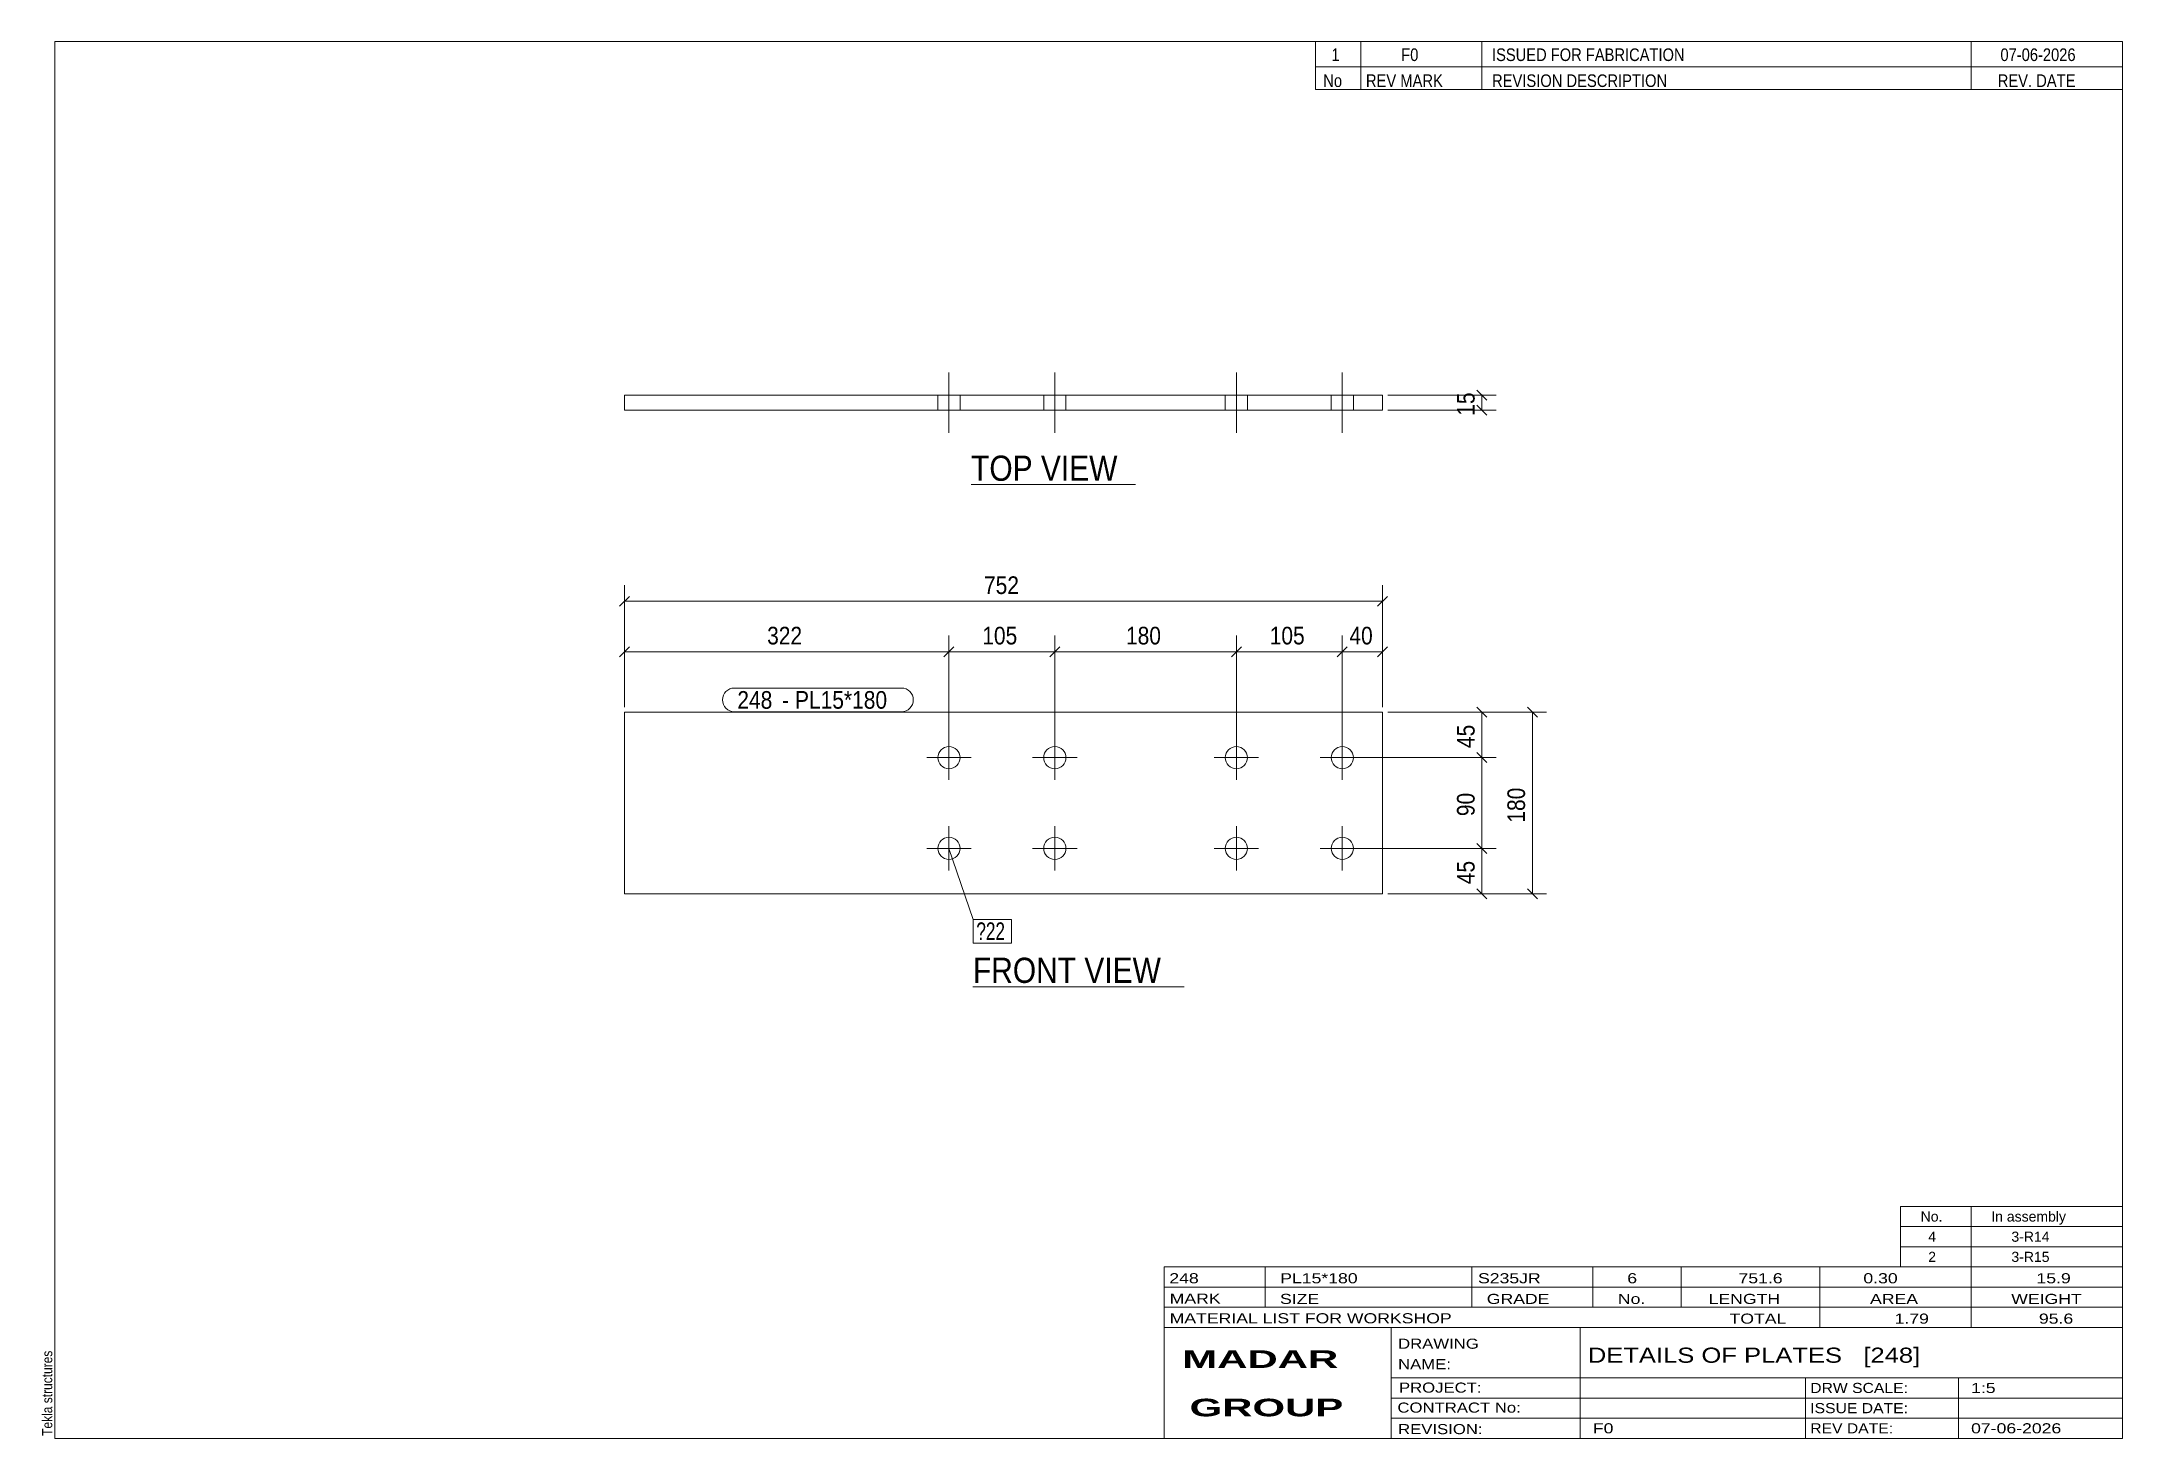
# Model space of a CAD drawing. Header units: millimetres. Extents: x 2 to 415, y 5 to 282.
import ezdxf

# ---------------------------------------------------------------- set-up
doc = ezdxf.new("R2010")
doc.units = ezdxf.units.MM
doc.linetypes.add('XKITLINE00', pattern=[0])
for name, color, linetype, lineweight in [('Bolt', 3, 'Continuous', 0), ('BoltMark', 7, 'Continuous', 0), ('Dimensions', 7, 'Continuous', 0), ('DrawingSheet', 5, 'Continuous', 0), ('OtherObjectType', 7, 'Continuous', 0), ('Part', 2, 'Continuous', 0), ('PartMark', 7, 'Continuous', 0)]:
    doc.layers.add(name, color=color, linetype=linetype, lineweight=lineweight)
doc.styles.add('ARIAL', font='ARIAL.TTF')
doc.styles.add('ARIAL_BOLD', font='ARIALBD.TTF')
doc.styles.add('ARIAL_NARROW', font='ARIALN.TTF')

# ---------------------------------------------------------------- blocks, each defined once
blk = doc.blocks.new('*A1')
at = {"layer": 'Bolt', "color": 3, "linetype": 'XKITLINE00', "lineweight": 0}
for p, q in [((182.31, 144.4), (182.31, 135.6)), ((203.31, 144.4), (203.31, 135.6)), ((239.31, 144.4), (239.31, 135.6)), ((260.31, 144.4), (260.31, 135.6)), ((177.91, 140), (186.71, 140)), ((198.91, 140), (207.71, 140)), ((234.91, 140), (243.71, 140)), ((255.91, 140), (264.71, 140)), ((182.31, 126.4), (182.31, 117.6)), ((203.31, 126.4), (203.31, 117.6)), ((239.31, 126.4), (239.31, 117.6)), ((260.31, 126.4), (260.31, 117.6)), ((177.91, 122), (186.71, 122)), ((198.91, 122), (207.71, 122)), ((234.91, 122), (243.71, 122)), ((255.91, 122), (264.71, 122))]:
    blk.add_line(p, q, dxfattribs=at)
for centre in [(182.31, 140), (203.31, 140), (239.31, 140), (260.31, 140), (182.31, 122), (203.31, 122), (239.31, 122), (260.31, 122)]:
    blk.add_circle(centre, 2.2, dxfattribs=at)
blk = doc.blocks.new('*A2')
at = {"layer": 'Part', "color": 2, "linetype": 'XKITLINE00', "lineweight": 0}
for p, q in [((118, 113), (118, 149)), ((118, 149), (268.31, 149)), ((268.31, 149), (268.31, 113)), ((268.31, 113), (118, 113))]:
    blk.add_line(p, q, dxfattribs=at)
blk = doc.blocks.new('*A3')
at = {"layer": 'Bolt', "color": 3, "linetype": 'XKITLINE00', "lineweight": 0}
for p, q in [((182.31, 216.4), (182.31, 204.4)), ((182.31, 216.4), (182.31, 204.4)), ((203.31, 216.4), (203.31, 204.4)), ((203.31, 216.4), (203.31, 204.4)), ((239.31, 216.4), (239.31, 204.4)), ((239.31, 216.4), (239.31, 204.4)), ((260.31, 216.4), (260.31, 204.4)), ((260.31, 216.4), (260.31, 204.4)), ((180.11, 211.9), (180.11, 208.9)), ((180.11, 211.9), (180.11, 208.9)), ((184.51, 211.9), (184.51, 208.9)), ((184.51, 211.9), (184.51, 208.9)), ((201.11, 211.9), (201.11, 208.9)), ((201.11, 211.9), (201.11, 208.9)), ((205.51, 211.9), (205.51, 208.9)), ((205.51, 211.9), (205.51, 208.9)), ((237.11, 211.9), (237.11, 208.9)), ((237.11, 211.9), (237.11, 208.9)), ((241.51, 211.9), (241.51, 208.9)), ((241.51, 211.9), (241.51, 208.9)), ((258.11, 211.9), (258.11, 208.9)), ((258.11, 211.9), (258.11, 208.9)), ((262.51, 211.9), (262.51, 208.9)), ((262.51, 211.9), (262.51, 208.9))]:
    blk.add_line(p, q, dxfattribs=at)
blk = doc.blocks.new('*A4')
at = {"layer": 'Part', "color": 2, "linetype": 'XKITLINE00', "lineweight": 0}
for p, q in [((118, 208.9), (118, 211.9)), ((268.31, 211.9), (118, 211.9)), ((268.31, 208.9), (268.31, 211.9)), ((268.31, 208.9), (118, 208.9))]:
    blk.add_line(p, q, dxfattribs=at)
blk = doc.blocks.new('*A5')
at = {"layer": 'DrawingSheet', "color": 5, "linetype": 'XKITLINE00', "lineweight": 0}
for p, q in [((415, 282), (5, 282)), ((5, 282), (5, 5)), ((415, 5), (415, 282)), ((5, 5), (415, 5))]:
    blk.add_line(p, q, dxfattribs=at)
at = {"layer": 'DrawingSheet', "color": 5, "style": 'ARIAL', "width": 0.85}
blk.add_text('Tekla structures', height=2, rotation=90, dxfattribs=at).set_placement((4.5, 5.5))
blk = doc.blocks.new('*A6')
at = {"layer": 'OtherObjectType', "color": 7, "linetype": 'XKITLINE00', "lineweight": 0}
for p, q in [((371, 51), (415, 51)), ((371, 47), (371, 51)), ((385, 47), (385, 51)), ((415, 47), (415, 51)), ((371, 47), (415, 47)), ((371, 43), (371, 47)), ((385, 43), (385, 47)), ((415, 43), (415, 47)), ((371, 43), (415, 43)), ((371, 39), (371, 43)), ((385, 39), (385, 43)), ((415, 39), (415, 43)), ((371, 39), (415, 39))]:
    blk.add_line(p, q, dxfattribs=at)
at = {"layer": 'OtherObjectType', "color": 7, "style": 'ARIAL_NARROW', "width": 1.211571}
for s, p in [('No.', (375, 48)), ('In assembly', (389, 48)), ('4', (376.5, 44)), ('3-R14', (392.99, 44)), ('2', (376.5, 40)), ('3-R15', (392.99, 40))]:
    blk.add_text(s, height=2, dxfattribs=at).set_placement(p)
blk = doc.blocks.new('*A7')
at = {"layer": 'OtherObjectType', "color": 7, "linetype": 'XKITLINE00', "lineweight": 0}
for p, q in [((255, 282), (415, 282)), ((415, 282), (255, 282)), ((255, 282), (255, 277)), ((264, 282), (264, 277)), ((288, 282), (288, 277)), ((385, 282), (385, 277)), ((415, 282), (415, 277)), ((255, 277), (415, 277)), ((255, 277), (255, 272.5)), ((255, 277), (415, 277)), ((264, 277), (264, 272.5)), ((288, 277), (288, 272.5)), ((385, 277), (385, 272.5)), ((415, 277), (415, 272.5)), ((415, 272.5), (255, 272.5))]:
    blk.add_line(p, q, dxfattribs=at)
at = {"layer": 'OtherObjectType', "color": 7, "style": 'ARIAL_NARROW'}
for s, width, p in [('1', 1.017001, (258.16, 278.15)), ('F0', 1.017001, (272, 278.15)), ('ISSUED FOR FABRICATION', 1.017001, (290, 278.15)), ('07-06-2026', 1.017001, (390.82, 278.15)), ('No', 1.02, (256.54, 273)), ('REV MARK', 1.02, (265, 273)), ('REVISION DESCRIPTION', 1.02, (290, 273)), ('REV. DATE', 1.02, (390.28, 273))]:
    blk.add_text(s, height=2.5, dxfattribs=dict(at, width=width)).set_placement(p)
blk = doc.blocks.new('*A8')
at = {"layer": 'OtherObjectType', "color": 7, "linetype": 'XKITLINE00', "lineweight": 0}
for p, q in [((225, 39), (415, 39)), ((225, 39), (225, 35)), ((225, 39), (415, 39)), ((245, 35), (245, 39)), ((286, 35), (286, 39)), ((310, 35), (310, 39)), ((327.5, 35), (327.5, 39)), ((355, 35), (355, 39)), ((385, 35), (385, 39)), ((415, 35), (415, 39)), ((225, 35), (415, 35)), ((225, 35), (225, 5)), ((225, 35), (415, 35)), ((245, 31), (245, 35)), ((286, 31), (286, 35)), ((310, 31), (310, 35)), ((327.5, 31), (327.5, 35)), ((355, 31), (355, 35)), ((385, 31), (385, 35)), ((415, 31), (415, 35)), ((225, 31), (415, 31)), ((355, 27), (355, 31)), ((385, 27), (385, 31)), ((415, 27), (415, 31)), ((225, 27), (415, 27)), ((270, 21), (270, 27)), ((307.5, 17), (307.5, 27)), ((415, 21), (415, 27)), ((270, 21), (270, 5)), ((415, 17), (415, 21)), ((270, 17), (415, 17)), ((307.5, 5), (307.5, 17)), ((352.16, 13), (352.16, 17)), ((382.5, 5), (382.5, 17)), ((415, 13), (415, 17)), ((270, 13), (415, 13)), ((352.16, 5), (352.16, 13)), ((415, 9), (415, 13)), ((270, 9), (415, 9)), ((415, 5), (415, 9)), ((225, 5), (415, 5)), ((262.5, 5), (415, 5))]:
    blk.add_line(p, q, dxfattribs=at)
at = {"layer": 'OtherObjectType', "color": 7, "style": 'ARIAL_NARROW'}
for s, height, width, p in [('248', 2, 1.525501, (226.01, 35.76)), ('PL15*180', 2, 1.525501, (248, 35.76)), ('S235JR', 2, 1.525501, (287.22, 35.76)), ('6', 2, 1.525501, (316.82, 35.76)), ('751.6', 2, 1.525501, (338.88, 35.76)), ('0.30', 2, 1.525501, (363.64, 35.76)), ('15.9', 2, 1.525501, (397.96, 35.76)), ('MARK', 2, 1.525501, (226.08, 31.73)), ('SIZE', 2, 1.525501, (247.96, 31.66)), ('GRADE', 2, 1.525501, (288.96, 31.66)), ('No.', 2, 1.525501, (314.96, 31.66)), ('LENGTH', 2, 1.525501, (332.96, 31.66)), ('AREA', 2, 1.525501, (364.96, 31.66)), ('WEIGHT', 2, 1.525501, (392.96, 31.66)), ('MATERIAL LIST FOR WORKSHOP', 2, 1.525501, (226.08, 27.82)), ('TOTAL', 2, 1.525501, (337.1, 27.75)), ('1.79', 2, 1.525501, (369.83, 27.75)), ('95.6', 2, 1.525501, (398.45, 27.75)), ('DRAWING', 2, 1.445, (271.38, 22.78)), ('NAME:', 2, 1.445, (271.38, 18.72)), ('DETAILS OF PLATES   [248]', 3, 1.474651, (309, 20)), ('PROJECT:', 2, 1.445, (271.55, 14.07)), ('DRW SCALE:', 2, 1.36, (353.1, 14)), ('1:5', 2, 1.525501, (385, 14)), ('CONTRACT No:', 2, 1.445, (271.25, 10.11)), ('ISSUE DATE:', 2, 1.36, (353.1, 10)), ('REVISION:', 2, 1.445, (271.38, 5.84)), ('F0', 2, 1.525501, (310, 6)), ('REV DATE:', 2, 1.36, (353.1, 6)), ('07-06-2026', 2, 1.525501, (385, 6))]:
    blk.add_text(s, height=height, dxfattribs=dict(at, width=width)).set_placement(p)
at = {"layer": 'OtherObjectType', "color": 1, "style": 'ARIAL_BOLD', "width": 1.7}
for s, p in [('MADAR ', (228.58, 18.97)), ('GROUP', (230.03, 9.37))]:
    blk.add_text(s, height=3.5, dxfattribs=at).set_placement(p)
blk = doc.blocks.new('*A9')
at = {"layer": 'Dimensions', "color": 7, "linetype": 'XKITLINE00', "lineweight": 0}
for p, q in [((118, 150), (118, 174.2)), ((268.31, 150), (268.31, 174.2)), ((118.99, 171.99), (117.01, 170.01)), ((118, 171), (268.31, 171)), ((269.3, 171.99), (267.32, 170.01))]:
    blk.add_line(p, q, dxfattribs=at)
at = {"layer": 'Dimensions', "color": 3}
for p in [(118, 171), (268.31, 171)]:
    blk.add_point(p, dxfattribs=at)
at = {"layer": 'Dimensions', "color": 3, "style": 'ARIAL', "width": 0.85}
blk.add_text('752', height=3.5, dxfattribs=at).set_placement((189.26, 172.45))
blk = doc.blocks.new('*A10')
at = {"layer": 'Dimensions', "color": 7, "linetype": 'XKITLINE00', "lineweight": 0}
for p, q in [((118.99, 161.99), (117.01, 160.01)), ((118, 150), (118, 164.2)), ((118, 161), (182.31, 161)), ((183.3, 161.99), (181.32, 160.01)), ((182.31, 141), (182.31, 164.2))]:
    blk.add_line(p, q, dxfattribs=at)
at = {"layer": 'Dimensions', "color": 3}
for p in [(118, 161), (182.31, 161)]:
    blk.add_point(p, dxfattribs=at)
at = {"layer": 'Dimensions', "color": 3, "style": 'ARIAL', "width": 0.85}
blk.add_text('322', height=3.5, dxfattribs=at).set_placement((146.26, 162.45))
blk = doc.blocks.new('*A11')
at = {"layer": 'Dimensions', "color": 7, "linetype": 'XKITLINE00', "lineweight": 0}
for p, q in [((183.3, 161.99), (181.32, 160.01)), ((182.31, 141), (182.31, 164.2)), ((182.31, 161), (203.31, 161)), ((204.3, 161.99), (202.32, 160.01)), ((203.31, 141), (203.31, 164.2))]:
    blk.add_line(p, q, dxfattribs=at)
at = {"layer": 'Dimensions', "color": 3}
for p in [(182.31, 161), (203.31, 161)]:
    blk.add_point(p, dxfattribs=at)
at = {"layer": 'Dimensions', "color": 3, "style": 'ARIAL', "width": 0.85}
blk.add_text('105', height=3.5, dxfattribs=at).set_placement((188.92, 162.45))
blk = doc.blocks.new('*A12')
at = {"layer": 'Dimensions', "color": 7, "linetype": 'XKITLINE00', "lineweight": 0}
for p, q in [((204.3, 161.99), (202.32, 160.01)), ((203.31, 141), (203.31, 164.2)), ((203.31, 161), (239.31, 161)), ((240.3, 161.99), (238.32, 160.01)), ((239.31, 141), (239.31, 164.2))]:
    blk.add_line(p, q, dxfattribs=at)
at = {"layer": 'Dimensions', "color": 3}
for p in [(203.31, 161), (239.31, 161)]:
    blk.add_point(p, dxfattribs=at)
at = {"layer": 'Dimensions', "color": 3, "style": 'ARIAL', "width": 0.85}
blk.add_text('180', height=3.5, dxfattribs=at).set_placement((217.42, 162.45))
blk = doc.blocks.new('*A13')
at = {"layer": 'Dimensions', "color": 7, "linetype": 'XKITLINE00', "lineweight": 0}
for p, q in [((240.3, 161.99), (238.32, 160.01)), ((239.31, 141), (239.31, 164.2)), ((239.31, 161), (260.31, 161)), ((261.3, 161.99), (259.32, 160.01)), ((260.31, 141), (260.31, 164.2))]:
    blk.add_line(p, q, dxfattribs=at)
at = {"layer": 'Dimensions', "color": 3}
for p in [(239.31, 161), (260.31, 161)]:
    blk.add_point(p, dxfattribs=at)
at = {"layer": 'Dimensions', "color": 3, "style": 'ARIAL', "width": 0.85}
blk.add_text('105', height=3.5, dxfattribs=at).set_placement((245.92, 162.45))
blk = doc.blocks.new('*A14')
at = {"layer": 'Dimensions', "color": 7, "linetype": 'XKITLINE00', "lineweight": 0}
for p, q in [((261.3, 161.99), (259.32, 160.01)), ((260.31, 141), (260.31, 164.2)), ((260.31, 161), (268.31, 161)), ((269.3, 161.99), (267.32, 160.01)), ((268.31, 150), (268.31, 164.2))]:
    blk.add_line(p, q, dxfattribs=at)
at = {"layer": 'Dimensions', "color": 3}
for p in [(260.31, 161), (268.31, 161)]:
    blk.add_point(p, dxfattribs=at)
at = {"layer": 'Dimensions', "color": 3, "style": 'ARIAL', "width": 0.85}
blk.add_text('40', height=3.5, dxfattribs=at).set_placement((261.72, 162.45))
blk = doc.blocks.new('*A15')
at = {"layer": 'Dimensions', "color": 7, "linetype": 'XKITLINE00', "lineweight": 0}
for p, q in [((269.31, 149), (300.8, 149)), ((297.01, 149.99), (298.99, 148.01)), ((298, 113), (298, 149)), ((269.31, 113), (300.8, 113)), ((297.01, 113.99), (298.99, 112.01))]:
    blk.add_line(p, q, dxfattribs=at)
at = {"layer": 'Dimensions', "color": 3}
for p in [(298, 149), (298, 113)]:
    blk.add_point(p, dxfattribs=at)
at = {"layer": 'Dimensions', "color": 3, "style": 'ARIAL', "width": 0.85}
blk.add_text('180', height=3.5, rotation=90.0002, dxfattribs=at).set_placement((296.55, 127.11))
blk = doc.blocks.new('*A16')
at = {"layer": 'Dimensions', "color": 7, "linetype": 'XKITLINE00', "lineweight": 0}
for p, q in [((261.31, 122), (290.8, 122)), ((287.01, 122.99), (288.99, 121.01)), ((288, 113), (288, 122)), ((269.31, 113), (290.8, 113)), ((287.01, 113.99), (288.99, 112.01))]:
    blk.add_line(p, q, dxfattribs=at)
at = {"layer": 'Dimensions', "color": 3}
for p in [(288, 122), (288, 113)]:
    blk.add_point(p, dxfattribs=at)
at = {"layer": 'Dimensions', "color": 3, "style": 'ARIAL', "width": 0.85}
blk.add_text('45', height=3.5, rotation=90.0002, dxfattribs=at).set_placement((286.55, 114.9))
blk = doc.blocks.new('*A17')
at = {"layer": 'Dimensions', "color": 7, "linetype": 'XKITLINE00', "lineweight": 0}
for p, q in [((287.01, 140.99), (288.99, 139.01)), ((261.31, 140), (290.8, 140)), ((288, 122), (288, 140)), ((261.31, 122), (290.8, 122)), ((287.01, 122.99), (288.99, 121.01))]:
    blk.add_line(p, q, dxfattribs=at)
at = {"layer": 'Dimensions', "color": 3}
for p in [(288, 140), (288, 122)]:
    blk.add_point(p, dxfattribs=at)
at = {"layer": 'Dimensions', "color": 3, "style": 'ARIAL', "width": 0.85}
blk.add_text('90', height=3.5, rotation=90.0002, dxfattribs=at).set_placement((286.55, 128.4))
blk = doc.blocks.new('*A18')
at = {"layer": 'Dimensions', "color": 7, "linetype": 'XKITLINE00', "lineweight": 0}
for p, q in [((269.31, 149), (290.8, 149)), ((287.01, 149.99), (288.99, 148.01)), ((288, 140), (288, 149)), ((287.01, 140.99), (288.99, 139.01)), ((261.31, 140), (290.8, 140))]:
    blk.add_line(p, q, dxfattribs=at)
at = {"layer": 'Dimensions', "color": 3}
for p in [(288, 149), (288, 140)]:
    blk.add_point(p, dxfattribs=at)
at = {"layer": 'Dimensions', "color": 3, "style": 'ARIAL', "width": 0.85}
blk.add_text('45', height=3.5, rotation=90.0002, dxfattribs=at).set_placement((286.55, 141.9))
blk = doc.blocks.new('*A19')
at = {"layer": 'BoltMark', "color": 7, "linetype": 'XKITLINE00', "lineweight": 0}
for p, q in [((182.31, 122), (187.14, 107.93)), ((187.14, 107.93), (194.72, 107.93)), ((187.14, 103.23), (187.14, 107.93)), ((194.72, 103.23), (194.72, 107.93)), ((187.14, 103.23), (194.72, 103.23))]:
    blk.add_line(p, q, dxfattribs=at)
at = {"layer": 'BoltMark', "color": 3, "style": 'ARIAL_NARROW', "width": 0.85}
blk.add_text('?22', height=3.5, dxfattribs=at).set_placement((187.74, 103.83))
blk = doc.blocks.new('*A20')
at = {"layer": 'PartMark', "color": 7, "linetype": 'XKITLINE00', "lineweight": 0}
for p, q in [((139.75, 153.8), (172.9, 153.8)), ((139.75, 149.1), (172.9, 149.1))]:
    blk.add_line(p, q, dxfattribs=at)
for centre, start, end in [((139.75, 151.45), 90, 270), ((172.9, 151.45), 270, 90)]:
    blk.add_arc(centre, 2.35, start, end, dxfattribs=at)
at = {"layer": 'PartMark', "color": 1, "style": 'ARIAL', "width": 0.85}
blk.add_text('248', height=3.5, dxfattribs=at).set_placement((140.35, 149.7))
at = {"layer": 'PartMark', "color": 3, "style": 'ARIAL', "width": 0.85}
for s, p in [('PL15*180', (151.79, 149.7)), ('-', (149.19, 149.7))]:
    blk.add_text(s, height=3.5, dxfattribs=at).set_placement(p)
blk = doc.blocks.new('*A21')
at = {"layer": 'OtherObjectType', "color": 7, "linetype": 'XKITLINE00', "lineweight": 0}
blk.add_line((187.07, 94.58), (228.93, 94.58), dxfattribs=at)
at = {"layer": 'OtherObjectType', "color": 3, "style": 'ARIAL', "width": 0.85}
blk.add_text('FRONT VIEW', height=5, dxfattribs=at).set_placement((187.07, 95.33))
blk = doc.blocks.new('*A22')
at = {"layer": 'Dimensions', "color": 7, "linetype": 'XKITLINE00', "lineweight": 0}
for p, q in [((269.31, 211.9), (290.8, 211.9)), ((287.01, 212.89), (288.99, 210.91)), ((288, 208.9), (288, 211.9)), ((269.31, 208.9), (290.8, 208.9)), ((287.01, 209.89), (288.99, 207.91))]:
    blk.add_line(p, q, dxfattribs=at)
at = {"layer": 'Dimensions', "color": 3}
for p in [(288, 211.9), (288, 208.9)]:
    blk.add_point(p, dxfattribs=at)
at = {"layer": 'Dimensions', "color": 3, "style": 'ARIAL', "width": 0.85}
blk.add_text('15', height=3.5, rotation=90.0002, dxfattribs=at).set_placement((286.55, 207.8))
blk = doc.blocks.new('*A23')
at = {"layer": 'OtherObjectType', "color": 7, "linetype": 'XKITLINE00', "lineweight": 0}
blk.add_line((186.7, 194.15), (219.3, 194.15), dxfattribs=at)
at = {"layer": 'OtherObjectType', "color": 3, "style": 'ARIAL', "width": 0.85}
blk.add_text('TOP VIEW', height=5, dxfattribs=at).set_placement((186.7, 194.9))

msp = doc.modelspace()

# ---------------------------------------------------------------- block references
at = {"lineweight": 0}
for name in ['*A5', '*A7', '*A3', '*A4', '*A22', '*A23', '*A9', '*A10', '*A11', '*A12', '*A13', '*A14', '*A20', '*A2', '*A18', '*A15', '*A1', '*A17', '*A19', '*A16', '*A21', '*A6', '*A8']:
    msp.add_blockref(name, (0, 0), dxfattribs=at)

doc.saveas('drawing.dxf')
